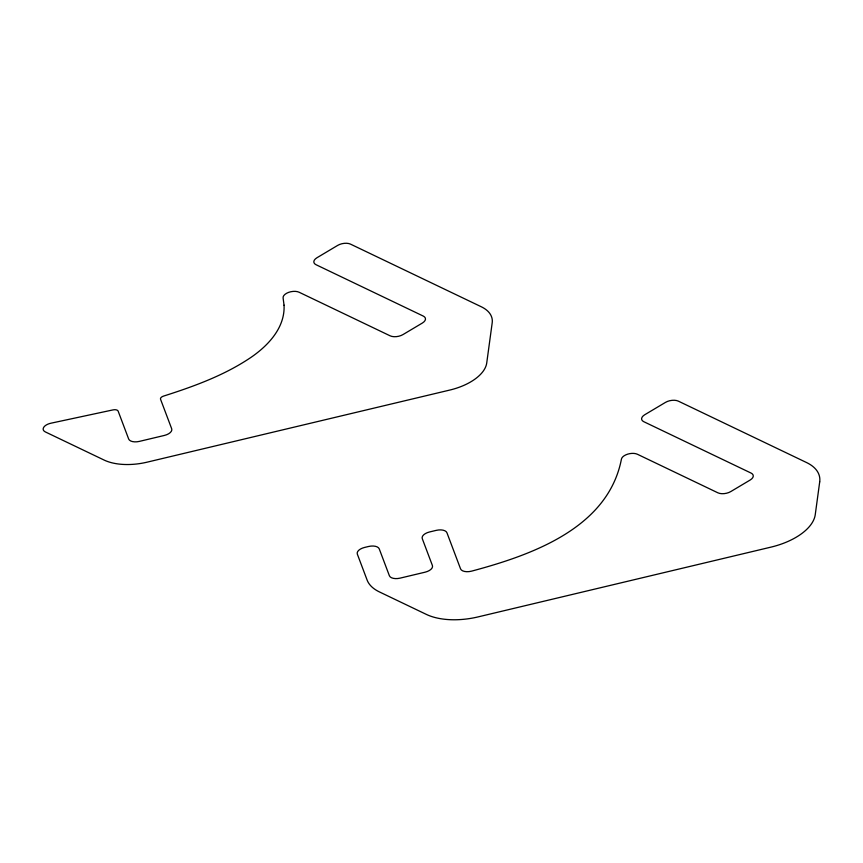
<?xml version="1.0" encoding="UTF-8"?>
<svg xmlns="http://www.w3.org/2000/svg" width="863" height="863" viewBox="0 0 863 863"><rect width="100%" height="100%" fill="white"/><g stroke="black" fill="none" stroke-linecap="round" stroke-linejoin="round"><path stroke-width="1.29" d="M284.046 305.189C285.2 327.519 268.328 345.448 251.155 357.271C224.563 375.297 194.035 386.376 163.625 396.074A4.617 2.395 -10.7 0 0 160.55 399.256L171.683 428.76A9.245 4.79 -10.7 0 1 164.423 435.427L139.331 441.403A9.245 4.79 -10.7 0 1 128.663 439.008L118.155 411.144A4.617 2.395 -10.7 0 0 112.794 409.947L51.349 423.118A9.245 4.79 -10.7 0 0 43.797 427.185A9.245 4.79 -10.7 0 0 45.361 431.932L104.121 460.065A46.203 23.937 -10.7 0 0 147.195 462.147L449.785 390.065A46.203 23.937 -10.7 0 0 486.732 362.967L492.19 322.848A46.203 23.937 -10.7 0 0 481.23 306.743L350.54 244.143A9.245 4.79 -10.7 0 0 337.67 245.405L316.958 257.746A9.245 4.79 -10.7 0 0 316.009 264.704L423.28 316.085A9.245 4.79 -10.7 0 1 422.341 323.053L402.999 334.574A9.245 4.79 -10.7 0 1 390.13 335.826L299.094 292.233A9.245 4.79 -10.7 0 0 288.555 292.395A9.245 4.79 -10.7 0 0 283.118 298.102L284.046 305.189M819.699 481.888L815.255 514.628A55.437 28.716 -10.7 0 1 770.907 547.142L478.07 616.905A55.437 28.716 -10.7 0 1 426.376 614.413L379.44 591.932A55.437 28.716 -10.7 0 1 367.12 580.065L357.325 554.1A9.245 4.79 -10.7 0 1 364.574 547.444L368.577 546.484A9.245 4.79 -10.7 0 1 379.245 548.879L389.386 575.75A9.245 4.79 -10.7 0 0 400.054 578.145L425.146 572.169A9.245 4.79 -10.7 0 0 432.395 565.502L422.266 538.631A9.245 4.79 -10.7 0 1 429.515 531.975L436.268 530.357A9.245 4.79 -10.7 0 1 446.937 532.751L460.551 568.846A9.245 4.79 -10.7 0 0 471.5 571.166C531.295 555.189 608.027 528.275 621.414 459.202A9.245 4.79 -10.7 0 1 627.703 454.143A9.245 4.79 -10.7 0 1 637.412 454.262L717.919 492.827A9.245 4.79 -10.7 0 0 730.788 491.565L750.13 480.044A9.245 4.79 -10.7 0 0 751.069 473.075L643.798 421.705A9.245 4.79 -10.7 0 1 644.747 414.736L665.47 402.395A9.245 4.79 -10.7 0 1 678.329 401.133L806.56 462.546A55.437 28.716 -10.7 0 1 819.699 481.888"/></g></svg>
